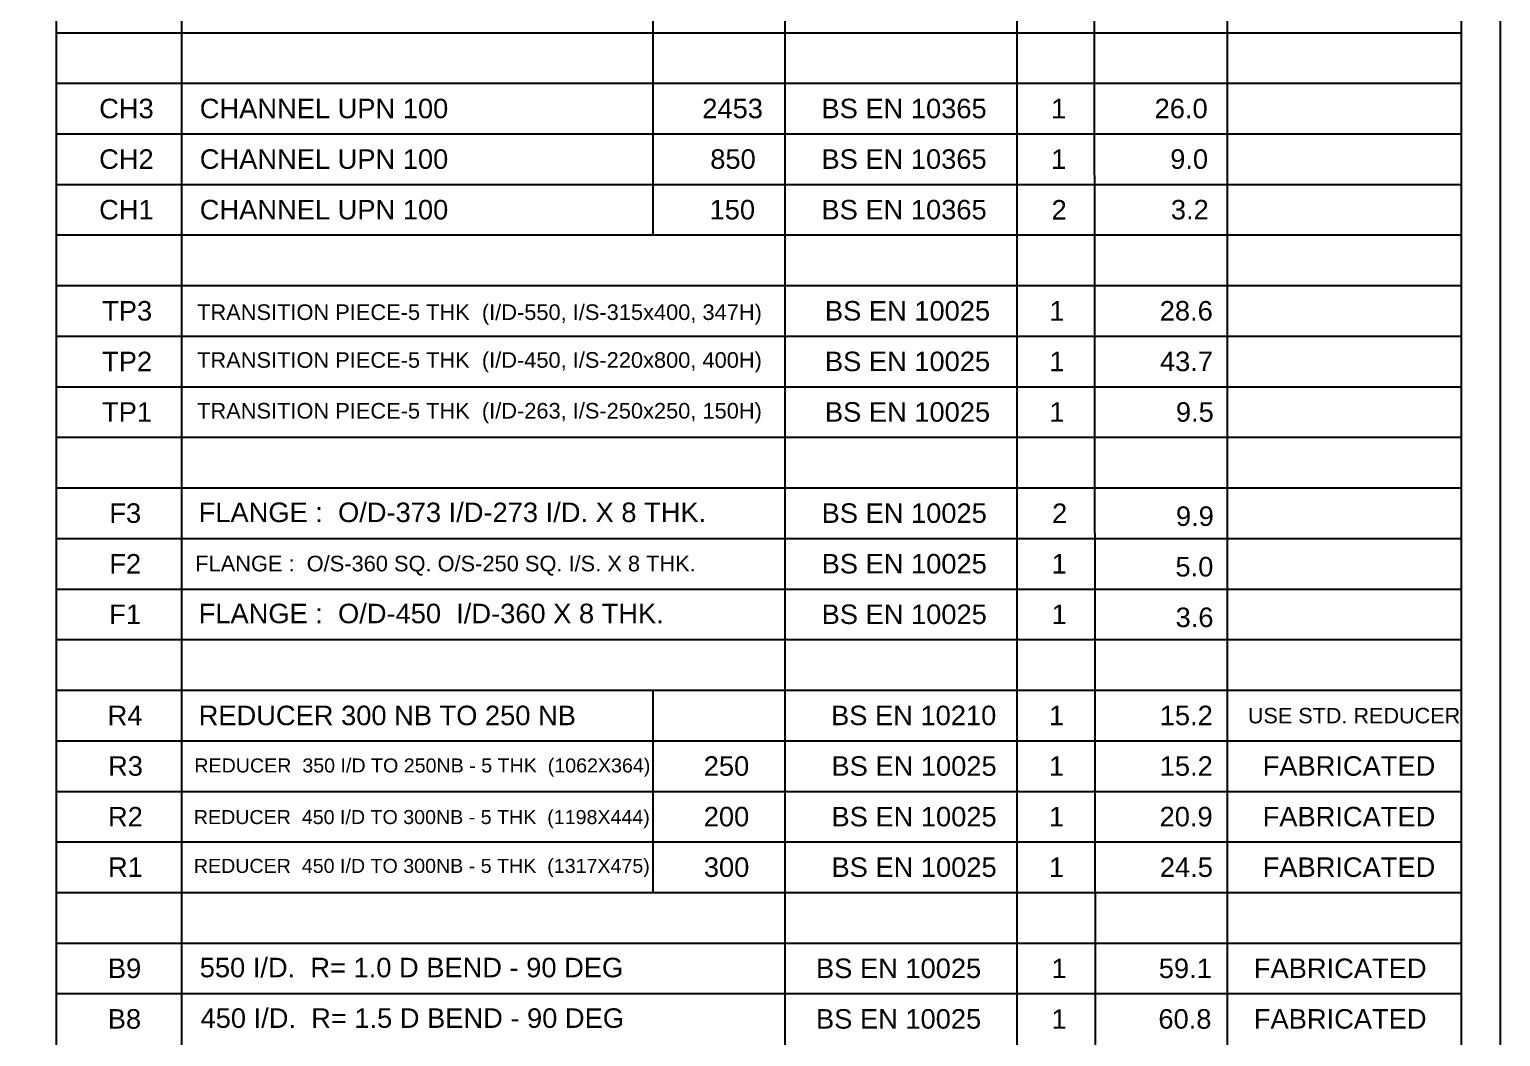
# Model space of a CAD drawing. Header units: inches. Extents: x 0 to 157513, y -28488 to 35640.
# Drawn here: x 39154 to 50460, y 14501 to 22242 of the extents above; entities that cross this region are included whole.
import ezdxf

# ---------------------------------------------------------------- set-up
doc = ezdxf.new("R2010")
doc.units = ezdxf.units.IN
doc.header["$LTSCALE"] = 400
doc.header["$MEASUREMENT"] = 0
doc.linetypes.add('0', pattern=[0])
doc.layers.add('1', color=7, linetype='0')
doc.styles.get("Standard").update_dxf_attribs({"font": 'arial.ttf'})

# ---------------------------------------------------------------- blocks, each defined once
blk = doc.blocks.new('A1 title blck promac')
at = {"color": 4, "linetype": '0'}
blk.add_lwpolyline([(2099534, -476612), (2149994, -476612), (2149994, -440972), (2099534, -440972)], close=True, dxfattribs=at)
blk.add_lwpolyline([(2100785, -476312), (2149694, -476312), (2149694, -441272), (2099834, -441272), (2099834, -470228)], dxfattribs=at)

msp = doc.modelspace()

# ---------------------------------------------------------------- linework, layer by layer
at = {"color": 4}
for p, q in [((39360.1, 31906.9), (39360.1, 4138.1)), ((40321.6, 31906.9), (40321.6, 4138.1)), ((44957.8, 31906.9), (44958.5, 4138.1)), ((46741.1, 31906.9), (46741.1, 4138.1)), ((47329.1, 31906.9), (47353.4, 4108.7)), ((48358, 31906.9), (48358, 4138.1)), ((43944.5, 24160.9), (43944.5, 20662)), ((39360.1, 22217.1), (50160, 22217.1)), ((39360.1, 21828.3), (50160, 21828.3)), ((39360.1, 21439.5), (50160, 21439.5)), ((39360.1, 21050.8), (50160, 21050.8)), ((39360.1, 20662), (50160, 20662)), ((39360.1, 20273.2), (50160, 20273.2)), ((39360.1, 19884.5), (50160, 19884.5)), ((39360.1, 19495.7), (50160, 19495.7)), ((39360.1, 19106.9), (50160, 19106.9)), ((39360.1, 18718.2), (50160, 18718.2)), ((39360.1, 18329.4), (50160, 18329.4)), ((39360.1, 17940.6), (50160, 17940.6)), ((39360.1, 17551.9), (50160, 17551.9)), ((39360.1, 17163.1), (50160, 17163.1)), ((43944.5, 17163.1), (43944.5, 15608)), ((39360.1, 16774.3), (50160, 16774.3)), ((39360.1, 16385.6), (50160, 16385.6)), ((39360.1, 15996.8), (50160, 15996.8)), ((39360.1, 15608), (50160, 15608)), ((39360.1, 15219.3), (50160, 15219.3)), ((39360.1, 14830.5), (50160, 14830.5))]:
    msp.add_line(p, q, dxfattribs=at)

# ---------------------------------------------------------------- block references
msp.add_blockref('A1 title blck promac', (-2099534.2, 476612.3))

# ---------------------------------------------------------------- texts
at = {"layer": '1', "color": 0}
for s, height, p in [('CH3', 149.99, (39689.8, 21559.3)), ('CHANNEL UPN 100', 149.988, (40463, 21559.3)), ('2453', 149.99, (44324.9, 21559.3)), ('BS EN 10365', 149.988, (45240.8, 21559.3)), ('1', 150, (47005.5, 21558.8)), ('26.0', 149.99, (47801.3, 21559.3)), ('CH2', 149.99, (39689.3, 21170.3)), ('CHANNEL UPN 100', 149.988, (40463, 21170.5)), ('850', 149.99, (44386.1, 21170.5)), ('BS EN 10365', 149.988, (45240.8, 21170.5)), ('1', 150, (47005.5, 21170)), ('9.0', 149.99, (47921.1, 21170.5)), ('CH1', 149.99, (39689.1, 20781.7)), ('CHANNEL UPN 100', 149.988, (40463, 20781.7)), ('150', 149.99, (44380.8, 20781.7)), ('BS EN 10365', 149.988, (45240.8, 20781.7)), ('2', 150, (47009.1, 20780.6)), ('3.2', 149.99, (47926.1, 20781.7)), ('TP3', 149.99, (39712.6, 20004.2)), ('TRANSITION PIECE-5 THK  (I/D-550, I/S-315x400, 347H)', 119.99, (40442.3, 20008.7)), ('BS EN 10025', 149.988, (45267.3, 20004.2)), ('1', 150, (46992, 20003.7)), ('28.6', 149.99, (47840.5, 20004.2)), ('TP2', 149.99, (39712, 19614.7)), ('TRANSITION PIECE-5 THK  (I/D-450, I/S-220x800, 400H)', 119.99, (40442.3, 19641.2)), ('BS EN 10025', 149.988, (45267.3, 19615.4)), ('1', 150, (46992, 19614.9)), ('43.7', 149.99, (47842.1, 19615.4)), ('TP1', 149.99, (39711.8, 19226.5)), ('TRANSITION PIECE-5 THK  (I/D-263, I/S-250x250, 150H)', 119.99, (40442.3, 19250.9)), ('BS EN 10025', 149.988, (45267.3, 19226.7)), ('1', 150, (46992, 19226.2)), ('9.5', 149.99, (47964.7, 19226.7)), ('F3', 149.99, (39767.8, 18449.1)), ('FLANGE :  O/D-373 I/D-273 I/D. X 8 THK.', 149.988, (40454.4, 18455.2)), ('BS EN 10025', 149.988, (45242, 18449.1)), ('2', 150, (47012.9, 18448)), ('9.9', 149.99, (47965.1, 18425.8)), ('F2', 149.99, (39767.3, 18059.6)), ('BS EN 10025', 149.988, (45242, 18060.4)), ('1', 150, (47009.3, 18059.9)), ('FLANGE :  O/S-360 SQ. O/S-250 SQ. I/S. X 8 THK.', 119.99, (40427.8, 18076.5)), ('5.0', 149.99, (47961.3, 18037.1)), ('F1', 149.99, (39767.1, 17671.4)), ('FLANGE :  O/D-450  I/D-360 X 8 THK.', 149.988, (40454.4, 17677.7)), ('BS EN 10025', 149.988, (45242, 17671.6)), ('1', 150, (47009.3, 17671.1)), ('3.6', 149.99, (47962.4, 17648.3)), ('R4', 149.99, (39754.2, 16894.1)), ('REDUCER 300 NB TO 250 NB', 149.988, (40454.4, 16894.1)), ('BS EN 10210', 149.988, (45314.8, 16894.1)), ('1', 150, (46988.8, 16893.5)), ('15.2', 149.99, (47840.5, 16894.1)), ('USE STD. REDUCER', 118.79, (48517.8, 16908.4)), ('R3', 149.99, (39758, 16505.3)), ('REDUCER  350 I/D TO 250NB - 5 THK  (1062X364)', 107.991, (40421.2, 16530.5)), ('250', 149.99, (44336.1, 16505.3)), ('BS EN 10025', 149.988, (45317.7, 16505.3)), ('1', 150, (46988.8, 16504.8)), ('15.2', 149.99, (47840.5, 16505.3)), ('FABRICATED', 149.99, (48631.5, 16505.3)), ('R2', 149.99, (39757.4, 16115.8)), ('REDUCER  450 I/D TO 300NB - 5 THK  (1198X444)', 107.991, (40417.2, 16134)), ('200', 149.99, (44336.1, 16116.5)), ('BS EN 10025', 149.988, (45317.7, 16116.5)), ('1', 150, (46988.8, 16116)), ('20.9', 149.99, (47839.4, 16116.5)), ('FABRICATED', 149.99, (48631.5, 16116.5)), ('R1', 149.99, (39757.2, 15727.6)), ('REDUCER  450 I/D TO 300NB - 5 THK  (1317X475)', 107.991, (40417.2, 15758.6)), ('300', 149.99, (44336.7, 15727.8)), ('BS EN 10025', 149.988, (45317.7, 15727.8)), ('1', 150, (46988.8, 15727.2)), ('24.5', 149.99, (47841.2, 15727.8)), ('FABRICATED', 149.99, (48631.5, 15727.8)), ('B9', 149.99, (39756.7, 14950.2)), ('550 I/D.  R= 1.0 D BEND - 90 DEG', 149.988, (40462.6, 14956.3)), ('BS EN 10025', 149.988, (45198.8, 14950.2)), ('1', 150, (47008.9, 14949.7)), ('59.1', 149.99, (47833.2, 14950.2)), ('FABRICATED', 149.99, (48564, 14950.2)), ('B8', 149.99, (39755.6, 14561.5)), ('450 I/D.  R= 1.5 D BEND - 90 DEG', 149.988, (40468.7, 14567.5)), ('BS EN 10025', 149.988, (45198.8, 14561.5)), ('1', 150, (47008.9, 14560.9)), ('60.8', 149.99, (47830.1, 14561.5)), ('FABRICATED', 149.99, (48564, 14561.5))]:
    msp.add_text(s, height=height, dxfattribs=at).set_placement(p)

doc.saveas('drawing.dxf')
